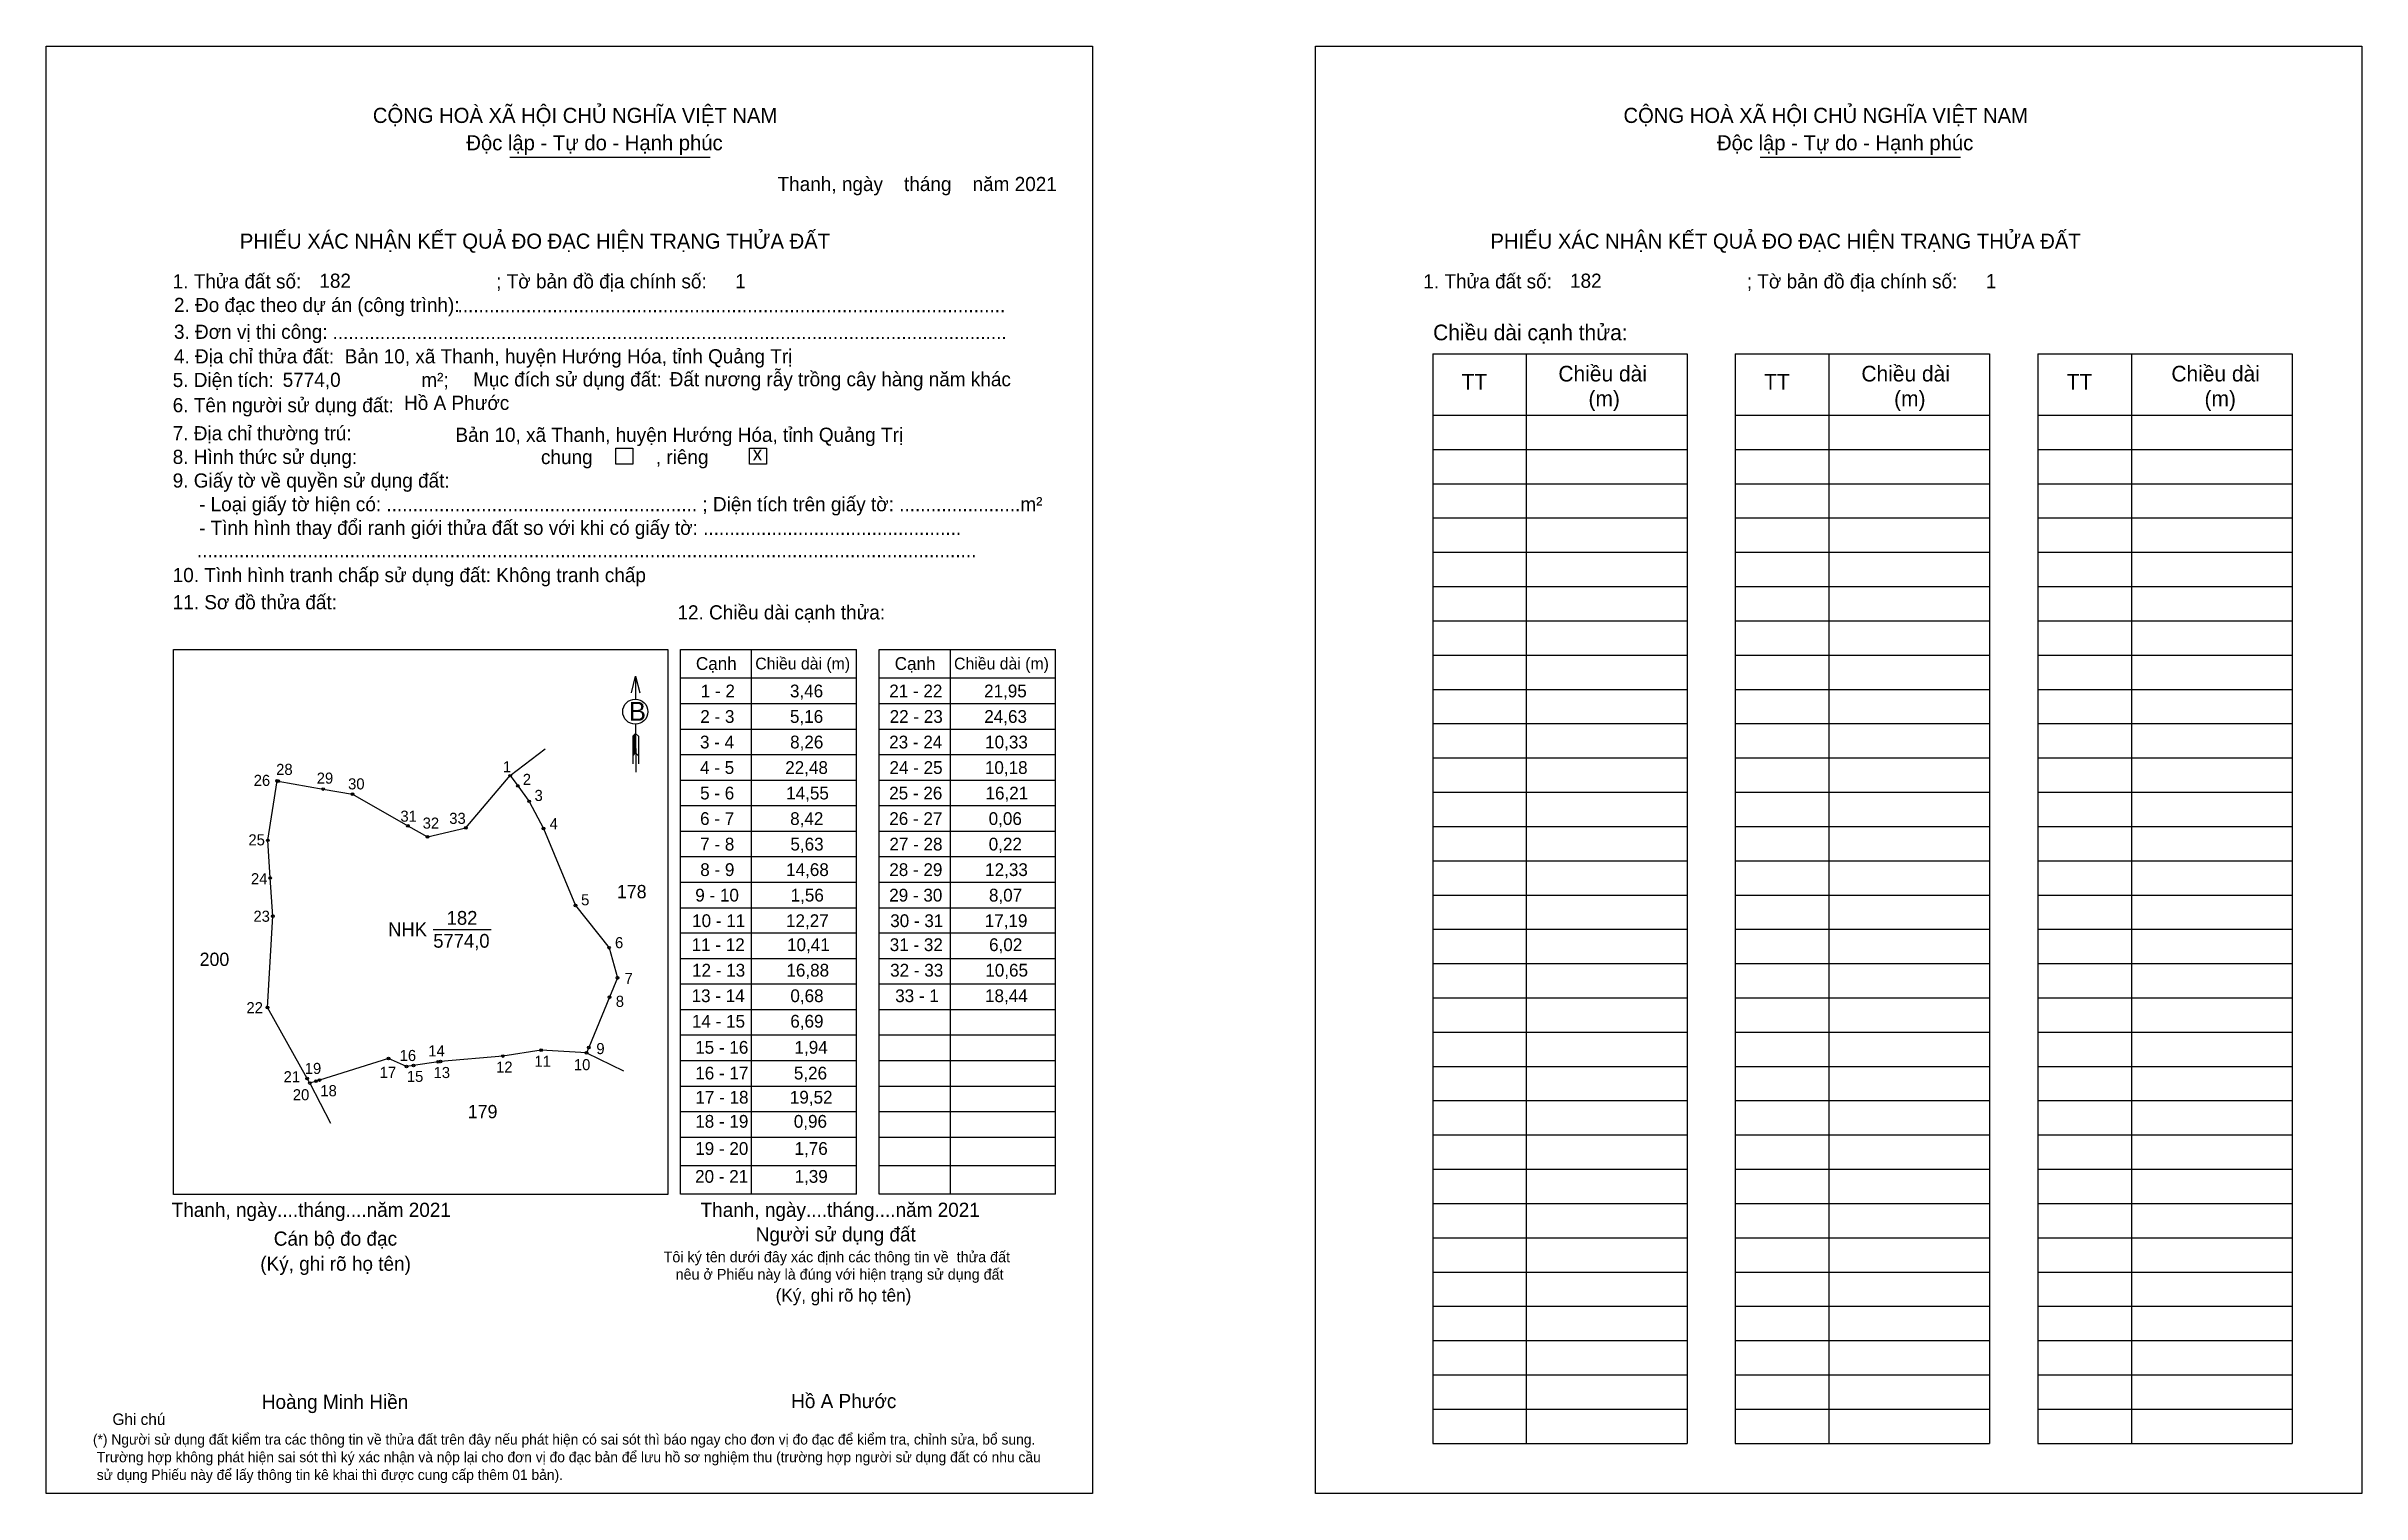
# Model space of a CAD drawing. Extents: x 545766 to 546390, y 1825322 to 1825712.
import ezdxf

# ---------------------------------------------------------------- set-up
doc = ezdxf.new("R2010")
doc.units = 0
for name, color, linetype in [('CanhThua', 7, 'Continuous'), ('kqddKhungInTrang1', 7, 'Continuous'), ('kqddKhungInTrang2', 7, 'Continuous'), ('kqddNoiDung', 7, 'Continuous'), ('kqddTemplate', 7, 'Continuous'), ('MocDinhThua', 7, 'Continuous'), ('NhanDiaChinhThua', 7, 'Continuous'), ('NhanTuCan', 7, 'Continuous'), ('RauThua', 7, 'Continuous'), ('SoHieuDinhThua', 7, 'Continuous')]:
    doc.layers.add(name, color=color, linetype=linetype)

msp = doc.modelspace()

# ---------------------------------------------------------------- linework, layer by layer
at = {"layer": 'CanhThua'}
for p, q in [((545825.48, 1825498.42), (545827.98, 1825514.43)), ((545827.98, 1825514.43), (545828.04, 1825514.42)), ((545828.04, 1825514.42), (545828.26, 1825514.38)), ((545828.26, 1825514.38), (545840.39, 1825512.23)), ((545878.89, 1825501.79), (545890.84, 1825515.84)), ((545890.84, 1825515.84), (545892.9, 1825513.06)), ((545892.9, 1825513.06), (545895.97, 1825508.92)), ((545840.39, 1825512.23), (545848.34, 1825510.83)), ((545848.34, 1825510.83), (545863.29, 1825502.33)), ((545895.97, 1825508.92), (545899.86, 1825501.62)), ((545863.29, 1825502.33), (545868.52, 1825499.35)), ((545868.52, 1825499.35), (545878.89, 1825501.79)), ((545899.86, 1825501.62), (545908.47, 1825480.87)), ((545826.15, 1825488.26), (545825.48, 1825498.42)), ((545826.83, 1825477.96), (545826.15, 1825488.26)), ((545825.43, 1825453.37), (545826.83, 1825477.96)), ((545908.47, 1825480.87), (545917.51, 1825469.47)), ((545917.51, 1825469.47), (545919.78, 1825461.35)), ((545919.78, 1825461.35), (545917.63, 1825456.15)), ((545836.13, 1825434.21), (545825.43, 1825453.37)), ((545917.63, 1825456.15), (545912.02, 1825442.58)), ((545858.06, 1825439.58), (545839.41, 1825433.8)), ((545862.87, 1825437.45), (545858.06, 1825439.58)), ((545864.79, 1825437.73), (545862.87, 1825437.45)), ((545871.42, 1825438.7), (545864.79, 1825437.73)), ((545872.08, 1825438.79), (545871.42, 1825438.7)), ((545888.9, 1825440.26), (545872.08, 1825438.79)), ((545899.19, 1825441.84), (545888.9, 1825440.26)), ((545911.43, 1825441.14), (545899.19, 1825441.84)), ((545912.02, 1825442.58), (545911.43, 1825441.14)), ((545836.81, 1825432.99), (545836.13, 1825434.21)), ((545838.49, 1825433.51), (545836.81, 1825432.99)), ((545839.41, 1825433.8), (545838.49, 1825433.51))]:
    msp.add_line(p, q, dxfattribs=at)
at = {"layer": 'kqddKhungInTrang1'}
msp.add_lwpolyline([(545765.77, 1825712.44), (546047.84, 1825712.44), (546047.84, 1825322.3), (545765.77, 1825322.3)], close=True, dxfattribs=at)
at = {"layer": 'kqddKhungInTrang2'}
msp.add_lwpolyline([(546108.01, 1825712.44), (546390.09, 1825712.44), (546390.09, 1825322.3), (546108.01, 1825322.3)], close=True, dxfattribs=at)
at = {"layer": 'kqddTemplate'}
for p, q in [((545890.71, 1825682.58), (545944.73, 1825682.58)), ((546227.92, 1825682.58), (546281.95, 1825682.58)), ((546139.59, 1825629.55), (546208.17, 1825629.55)), ((546139.59, 1825629.55), (546139.59, 1825335.84)), ((546164.83, 1825629.55), (546164.83, 1825335.84)), ((546208.17, 1825629.55), (546208.17, 1825335.84)), ((546221.17, 1825629.55), (546221.17, 1825335.84)), ((546221.17, 1825629.55), (546289.76, 1825629.55)), ((546246.41, 1825629.55), (546246.41, 1825335.84)), ((546289.76, 1825629.55), (546289.76, 1825335.84)), ((546302.75, 1825629.55), (546302.75, 1825335.84)), ((546302.75, 1825629.55), (546371.34, 1825629.55)), ((546327.99, 1825629.55), (546327.99, 1825335.84)), ((546371.34, 1825629.55), (546371.34, 1825335.84)), ((546139.59, 1825613.02), (546208.17, 1825613.02)), ((546221.17, 1825613.02), (546289.76, 1825613.02)), ((546302.75, 1825613.02), (546371.34, 1825613.02)), ((546139.59, 1825603.78), (546208.17, 1825603.78)), ((546221.17, 1825603.78), (546289.76, 1825603.78)), ((546302.75, 1825603.78), (546371.34, 1825603.78)), ((546139.59, 1825594.54), (546208.17, 1825594.54)), ((546221.17, 1825594.54), (546289.76, 1825594.54)), ((546302.75, 1825594.54), (546371.34, 1825594.54)), ((546139.59, 1825585.3), (546208.17, 1825585.3)), ((546221.17, 1825585.3), (546289.76, 1825585.3)), ((546302.75, 1825585.3), (546371.34, 1825585.3)), ((546139.59, 1825576.06), (546208.17, 1825576.06)), ((546221.17, 1825576.06), (546289.76, 1825576.06)), ((546302.75, 1825576.06), (546371.34, 1825576.06)), ((546139.59, 1825566.82), (546208.17, 1825566.82)), ((546221.17, 1825566.82), (546289.76, 1825566.82)), ((546302.75, 1825566.82), (546371.34, 1825566.82)), ((546139.59, 1825557.58), (546208.17, 1825557.58)), ((546221.17, 1825557.58), (546289.76, 1825557.58)), ((546302.75, 1825557.58), (546371.34, 1825557.58)), ((545936.75, 1825549.86), (545984.27, 1825549.86)), ((545936.75, 1825403.04), (545936.75, 1825549.86)), ((545955.86, 1825549.86), (545955.86, 1825403.04)), ((545984.27, 1825403.04), (545984.27, 1825549.86)), ((545990.36, 1825549.86), (546037.87, 1825549.86)), ((545990.36, 1825403.04), (545990.36, 1825549.86)), ((546009.47, 1825549.86), (546009.47, 1825403.04)), ((546037.87, 1825403.04), (546037.87, 1825549.86)), ((546139.59, 1825548.35), (546208.17, 1825548.35)), ((546221.17, 1825548.35), (546289.76, 1825548.35)), ((546302.75, 1825548.34), (546371.34, 1825548.34)), ((545924.65, 1825542.64), (545924.66, 1825536.48)), ((545936.75, 1825542.17), (545984.27, 1825542.17)), ((545990.36, 1825542.17), (546037.87, 1825542.17)), ((546139.59, 1825539.11), (546208.17, 1825539.11)), ((546221.17, 1825539.11), (546289.76, 1825539.11)), ((546302.75, 1825539.11), (546371.34, 1825539.11)), ((545936.75, 1825535.29), (545984.27, 1825535.29)), ((545990.36, 1825535.29), (546037.87, 1825535.29)), ((545924.67, 1825527.22), (545923.88, 1825526.47)), ((545924.67, 1825526.87), (545923.88, 1825526.11)), ((545924.67, 1825526.52), (545923.88, 1825525.76)), ((545923.88, 1825526.47), (545923.88, 1825519.03)), ((545924.67, 1825526.17), (545923.88, 1825525.41)), ((545924.67, 1825525.81), (545923.88, 1825525.06)), ((545924.68, 1825525.46), (545923.88, 1825524.71)), ((545924.67, 1825529.71), (545924.69, 1825516.74)), ((545924.67, 1825527.22), (545925.48, 1825526.47)), ((545925.48, 1825526.47), (545925.48, 1825519.03)), ((545936.75, 1825528.41), (545984.27, 1825528.41)), ((545990.36, 1825528.41), (546037.87, 1825528.41)), ((546139.59, 1825529.87), (546208.17, 1825529.87)), ((546221.17, 1825529.87), (546289.76, 1825529.87)), ((546302.75, 1825529.87), (546371.34, 1825529.87)), ((545924.68, 1825525.11), (545923.88, 1825524.35)), ((545924.68, 1825524.76), (545923.88, 1825524)), ((545924.68, 1825524.41), (545923.88, 1825523.65)), ((545924.68, 1825524.06), (545923.88, 1825523.3)), ((545924.68, 1825523.71), (545923.88, 1825522.95)), ((545924.68, 1825523.35), (545923.88, 1825522.59)), ((545924.68, 1825523), (545923.88, 1825522.24)), ((545924.68, 1825522.65), (545923.88, 1825521.89)), ((545924.68, 1825522.3), (545923.88, 1825521.54)), ((545924.68, 1825521.95), (545923.88, 1825521.18)), ((545924.68, 1825521.95), (545925.48, 1825521.18)), ((545936.75, 1825521.53), (545984.27, 1825521.53)), ((545990.36, 1825521.53), (546037.87, 1825521.53)), ((546139.59, 1825520.63), (546208.17, 1825520.63)), ((546221.17, 1825520.63), (546289.76, 1825520.63)), ((546302.75, 1825520.63), (546371.34, 1825520.63)), ((545936.75, 1825514.65), (545984.27, 1825514.65)), ((545990.36, 1825514.65), (546037.87, 1825514.65)), ((545936.75, 1825507.77), (545984.27, 1825507.77)), ((545990.36, 1825507.77), (546037.87, 1825507.77)), ((546139.59, 1825511.39), (546208.17, 1825511.39)), ((546221.17, 1825511.39), (546289.76, 1825511.39)), ((546302.75, 1825511.39), (546371.34, 1825511.39)), ((545936.75, 1825500.89), (545984.27, 1825500.89)), ((545990.36, 1825500.89), (546037.87, 1825500.89)), ((546139.59, 1825502.15), (546208.17, 1825502.15)), ((546221.17, 1825502.15), (546289.76, 1825502.15)), ((546302.75, 1825502.15), (546371.34, 1825502.15)), ((545936.75, 1825494.01), (545984.27, 1825494.01)), ((545990.36, 1825494.01), (546037.87, 1825494.01)), ((546139.59, 1825492.91), (546208.17, 1825492.91)), ((546221.17, 1825492.91), (546289.76, 1825492.91)), ((546302.75, 1825492.91), (546371.34, 1825492.91)), ((545936.75, 1825487.13), (545984.27, 1825487.13)), ((545990.36, 1825487.13), (546037.87, 1825487.13)), ((546139.59, 1825483.67), (546208.17, 1825483.67)), ((546221.17, 1825483.67), (546289.76, 1825483.67)), ((546302.75, 1825483.67), (546371.34, 1825483.67)), ((545936.75, 1825480.25), (545984.27, 1825480.25)), ((545990.36, 1825480.25), (546037.87, 1825480.25)), ((545984.27, 1825473.37), (545936.75, 1825473.37)), ((546037.87, 1825473.37), (545990.36, 1825473.37)), ((546139.59, 1825474.43), (546208.17, 1825474.43)), ((546221.17, 1825474.43), (546289.76, 1825474.43)), ((546302.75, 1825474.43), (546371.34, 1825474.43)), ((545984.27, 1825466.49), (545936.75, 1825466.49)), ((546037.87, 1825466.49), (545990.36, 1825466.49)), ((546139.59, 1825465.19), (546208.17, 1825465.19)), ((546221.17, 1825465.19), (546289.76, 1825465.19)), ((546302.75, 1825465.19), (546371.34, 1825465.19)), ((545984.27, 1825459.61), (545936.75, 1825459.61)), ((546037.87, 1825459.61), (545990.36, 1825459.61)), ((545984.27, 1825452.73), (545936.75, 1825452.73)), ((546037.87, 1825452.73), (545990.36, 1825452.73)), ((546139.59, 1825455.95), (546208.17, 1825455.95)), ((546221.17, 1825455.95), (546289.76, 1825455.95)), ((546302.75, 1825455.95), (546371.34, 1825455.95)), ((545984.27, 1825445.85), (545936.75, 1825445.85)), ((546037.87, 1825445.85), (545990.36, 1825445.85)), ((546139.59, 1825446.71), (546208.17, 1825446.71)), ((546221.17, 1825446.71), (546289.76, 1825446.71)), ((546302.75, 1825446.71), (546371.34, 1825446.71)), ((545984.27, 1825438.97), (545936.75, 1825438.97)), ((546037.87, 1825438.97), (545990.36, 1825438.97)), ((545984.27, 1825432.09), (545936.75, 1825432.09)), ((546037.87, 1825432.09), (545990.36, 1825432.09)), ((546139.59, 1825437.48), (546208.17, 1825437.48)), ((546221.17, 1825437.48), (546289.76, 1825437.48)), ((546302.75, 1825437.47), (546371.34, 1825437.47)), ((546139.59, 1825428.24), (546208.17, 1825428.24)), ((546221.17, 1825428.24), (546289.76, 1825428.24)), ((546302.75, 1825428.24), (546371.34, 1825428.24)), ((545984.27, 1825425.21), (545936.75, 1825425.21)), ((546037.87, 1825425.21), (545990.36, 1825425.21)), ((546139.59, 1825419), (546208.17, 1825419)), ((546221.17, 1825419), (546289.76, 1825419)), ((546302.75, 1825419), (546371.34, 1825419)), ((545984.27, 1825418.33), (545936.75, 1825418.33)), ((546037.87, 1825418.33), (545990.36, 1825418.33)), ((545984.27, 1825410.68), (545936.75, 1825410.68)), ((546037.87, 1825410.68), (545990.36, 1825410.68)), ((546139.59, 1825409.76), (546208.17, 1825409.76)), ((546221.17, 1825409.76), (546289.76, 1825409.76)), ((546302.75, 1825409.76), (546371.34, 1825409.76)), ((545984.27, 1825403.04), (545936.75, 1825403.04)), ((546037.87, 1825403.04), (545990.36, 1825403.04)), ((546139.59, 1825400.52), (546208.17, 1825400.52)), ((546221.17, 1825400.52), (546289.76, 1825400.52)), ((546302.75, 1825400.52), (546371.34, 1825400.52)), ((546139.59, 1825391.28), (546208.17, 1825391.28)), ((546221.17, 1825391.28), (546289.76, 1825391.28)), ((546302.75, 1825391.28), (546371.34, 1825391.28)), ((546139.59, 1825382.04), (546208.17, 1825382.04)), ((546221.17, 1825382.04), (546289.76, 1825382.04)), ((546302.75, 1825382.04), (546371.34, 1825382.04)), ((546139.59, 1825372.8), (546208.17, 1825372.8)), ((546221.17, 1825372.8), (546289.76, 1825372.8)), ((546302.75, 1825372.8), (546371.34, 1825372.8)), ((546139.59, 1825363.56), (546208.17, 1825363.56)), ((546221.17, 1825363.56), (546289.76, 1825363.56)), ((546302.75, 1825363.56), (546371.34, 1825363.56)), ((546139.59, 1825354.32), (546208.17, 1825354.32)), ((546221.17, 1825354.32), (546289.76, 1825354.32)), ((546302.75, 1825354.32), (546371.34, 1825354.32)), ((546139.59, 1825345.08), (546208.17, 1825345.08)), ((546221.17, 1825345.08), (546289.76, 1825345.08)), ((546302.75, 1825345.08), (546371.34, 1825345.08)), ((546139.59, 1825335.84), (546208.17, 1825335.84)), ((546221.17, 1825335.84), (546289.76, 1825335.84)), ((546302.75, 1825335.84), (546371.34, 1825335.84))]:
    msp.add_line(p, q, dxfattribs=at)
for points in [[(545919.3, 1825604.08), (545923.89, 1825604.08), (545923.89, 1825599.81), (545919.3, 1825599.81)], [(545955.4, 1825604.08), (545959.98, 1825604.08), (545959.98, 1825599.81), (545955.4, 1825599.81)], [(545800.09, 1825549.86), (545933.37, 1825549.86), (545933.37, 1825402.91), (545800.09, 1825402.91)]]:
    msp.add_lwpolyline(points, close=True, dxfattribs=at)
msp.add_lwpolyline([(545923.54, 1825538.18), (545924.65, 1825542.64), (545925.77, 1825538.18)], dxfattribs=at)
msp.add_circle((545924.58, 1825533.09), 3.39, dxfattribs=at)
at = {"layer": 'MocDinhThua'}
for centre in [(545827.98, 1825514.43), (545828.04, 1825514.42), (545828.26, 1825514.38), (545890.84, 1825515.84), (545892.9, 1825513.06), (545840.39, 1825512.23), (545848.34, 1825510.83), (545895.97, 1825508.92), (545863.29, 1825502.33), (545878.89, 1825501.79), (545899.86, 1825501.62), (545825.48, 1825498.42), (545868.52, 1825499.35), (545826.15, 1825488.26), (545826.83, 1825477.96), (545908.47, 1825480.87), (545917.51, 1825469.47), (545917.63, 1825456.15), (545919.78, 1825461.35), (545825.43, 1825453.37), (545858.06, 1825439.58), (545862.87, 1825437.45), (545864.79, 1825437.73), (545871.42, 1825438.7), (545872.08, 1825438.79), (545888.9, 1825440.26), (545899.19, 1825441.84), (545911.43, 1825441.14), (545912.02, 1825442.58), (545836.13, 1825434.21), (545836.81, 1825432.99), (545838.49, 1825433.51), (545839.41, 1825433.8)]:
    msp.add_circle(centre, 0.358, dxfattribs=at)
at = {"layer": 'NhanDiaChinhThua'}
msp.add_line((545870.11, 1825474.41), (545885.71, 1825474.41), dxfattribs=at)
at = {"layer": 'RauThua'}
for p, q in [((545890.84, 1825515.84), (545900.29, 1825523.11)), ((545911.43, 1825441.14), (545921.44, 1825436.32)), ((545836.81, 1825432.99), (545842.36, 1825422.21)), ((545836.81, 1825432.99), (545842.36, 1825422.21))]:
    msp.add_line(p, q, dxfattribs=at)

# ---------------------------------------------------------------- texts
at = {"layer": 'kqddNoiDung'}
for s, height, p in [('Thanh, ngày    tháng    năm 2021  ', 3.8223, (545962.95, 1825673.42)), ('182', 3.822, (545839.4, 1825647.34)), ('1', 3.82, (545951.5, 1825647.22)), ('182', 3.822, (546176.62, 1825647.34)), ('1', 3.82, (546288.72, 1825647.22)), ('........................................................................................................', 3.82233, (545876.65, 1825640.75)), ('................................................................................................................................', 3.82233, (545842.94, 1825633.51)), ('Đất nương rẫy trồng cây hàng năm khác', 3.8223, (545933.85, 1825620.8)), ('5774,0', 3.822, (545829.5, 1825620.65)), ('Hồ A Phước', 3.822, (545862.24, 1825614.43)), ('Bản 10, xã Thanh, huyện Hướng Hóa, tỉnh Quảng Trị', 3.8223, (545876.09, 1825605.82)), ('x', 3.82, (545956.24, 1825600.8)), ('1 - 2', 3.44, (545942.24, 1825536.95)), ('3,46', 3.44, (545966.28, 1825536.95)), ('21 - 22', 3.44, (545993.06, 1825536.95)), ('21,95', 3.44, (546018.63, 1825536.95)), ('2 - 3', 3.44, (545942.11, 1825530.07)), ('5,16', 3.44, (545966.29, 1825530.07)), ('22 - 23', 3.44, (545993.17, 1825530.07)), ('24,63', 3.44, (546018.68, 1825530.07)), ('3 - 4', 3.44, (545942.03, 1825523.19)), ('8,26', 3.44, (545966.33, 1825523.19)), ('23 - 24', 3.44, (545993.04, 1825523.19)), ('10,33', 3.44, (546018.92, 1825523.19)), ('4 - 5', 3.44, (545942.05, 1825516.31)), ('22,48', 3.44, (545965.01, 1825516.31)), ('24 - 25', 3.44, (545993.12, 1825516.31)), ('10,18', 3.44, (546018.85, 1825516.31)), ('5 - 6', 3.44, (545942.06, 1825509.43)), ('14,55', 3.44, (545965.27, 1825509.43)), ('25 - 26', 3.44, (545993.05, 1825509.43)), ('16,21', 3.44, (546019.02, 1825509.43)), ('6 - 7', 3.44, (545942.06, 1825502.55)), ('8,42', 3.44, (545966.34, 1825502.55)), ('26 - 27', 3.44, (545993.07, 1825502.55)), ('0,06', 3.44, (546019.87, 1825502.55)), ('7 - 8', 3.44, (545942.08, 1825495.67)), ('5,63', 3.44, (545966.41, 1825495.67)), ('27 - 28', 3.44, (545993.1, 1825495.67)), ('0,22', 3.44, (546019.88, 1825495.67)), ('8 - 9', 3.44, (545942.1, 1825488.79)), ('14,68', 3.44, (545965.25, 1825488.79)), ('28 - 29', 3.44, (545993.07, 1825488.79)), ('12,33', 3.44, (546018.92, 1825488.79)), ('9 - 10', 3.44, (545940.76, 1825481.91)), ('1,56', 3.44, (545966.47, 1825481.91)), ('29 - 30', 3.44, (545993.05, 1825481.91)), ('8,07', 3.44, (546019.95, 1825481.91)), ('10 - 11', 3.44, (545939.91, 1825475.03)), ('12,27', 3.44, (545965.22, 1825475.03)), ('30 - 31', 3.44, (545993.32, 1825475.03)), ('17,19', 3.44, (546018.81, 1825475.03)), ('11 - 12', 3.44, (545939.78, 1825468.56)), ('10,41', 3.44, (545965.5, 1825468.56)), ('31 - 32', 3.44, (545993.19, 1825468.56)), ('6,02', 3.44, (546019.98, 1825468.56)), ('12 - 13', 3.44, (545939.89, 1825461.68)), ('16,88', 3.44, (545965.33, 1825461.68)), ('32 - 33', 3.44, (545993.3, 1825461.68)), ('10,65', 3.44, (546018.96, 1825461.68)), ('13 - 14', 3.44, (545939.77, 1825454.8)), ('0,68', 3.44, (545966.4, 1825454.8)), ('33 - 1', 3.44, (545994.67, 1825454.8)), ('18,44', 3.44, (546018.88, 1825454.8)), ('14 - 15', 3.44, (545939.85, 1825447.92)), ('6,69', 3.44, (545966.38, 1825447.92)), ('15 - 16', 3.44, (545940.74, 1825440.89)), ('1,94', 3.44, (545967.51, 1825440.89)), ('16 - 17', 3.44, (545940.76, 1825433.95)), ('5,26', 3.44, (545967.34, 1825433.95)), ('17 - 18', 3.44, (545940.79, 1825427.44)), ('19,52', 3.44, (545966.26, 1825427.44)), ('18 - 19', 3.44, (545940.75, 1825420.94)), ('0,96', 3.44, (545967.32, 1825420.94)), ('19 - 20', 3.44, (545940.74, 1825413.62)), ('1,76', 3.44, (545967.52, 1825413.62)), ('20 - 21', 3.44, (545940.71, 1825406.1)), ('1,39', 3.44, (545967.53, 1825406.1)), ('Thanh, ngày....tháng....năm 2021', 3.8223, (545799.57, 1825396.91)), ('Thanh, ngày....tháng....năm 2021', 3.8223, (545942.19, 1825396.91)), ('Hồ A Phước', 3.822, (545966.61, 1825345.36))]:
    msp.add_text(s, height=height, dxfattribs=at).set_placement(p)
at = {"layer": 'kqddTemplate'}
for s, height, p in [('CỘNG HOÀ XÃ HỘI CHỦ NGHĨA VIỆT NAM', 4.0771, (545853.82, 1825691.78)), ('CỘNG HOÀ XÃ HỘI CHỦ NGHĨA VIỆT NAM', 4.0771, (546191.04, 1825691.78)), ('Độc lập - Tự do - Hạnh phúc', 4.0771, (545879.03, 1825684.41)), ('Độc lập - Tự do - Hạnh phúc', 4.0771, (546216.25, 1825684.41)), ('PHIẾU XÁC NHẬN KẾT QUẢ ĐO ĐẠC HIỆN TRẠNG THỬA ĐẤT', 4.0771, (545817.95, 1825657.89)), ('PHIẾU XÁC NHẬN KẾT QUẢ ĐO ĐẠC HIỆN TRẠNG THỬA ĐẤT', 4.0771, (546155.17, 1825657.89)), ('1. Thửa đất số:                                     ; Tờ bản đồ địa chính số:', 3.8223, (545799.85, 1825647.19)), ('1. Thửa đất số:                                     ; Tờ bản đồ địa chính số:', 3.8223, (546137.07, 1825647.19)), ('2. Đo đạc theo dự án (công trình): ', 3.8223, (545800.19, 1825640.82)), ('3. Đơn vị thi công: ', 3.8223, (545800.19, 1825633.59)), ('Chiều dài cạnh thửa:', 4.2236, (546139.71, 1825633.2)), ('4. Địa chỉ thửa đất:  Bản 10, xã Thanh, huyện Hướng Hóa, tỉnh Quảng Trị', 3.8223, (545800.19, 1825626.97)), ('Mục đích sử dụng đất:', 3.8223, (545880.86, 1825620.76)), ('Chiều dài', 4.224, (546173.49, 1825622.09)), ('Chiều dài', 4.224, (546255.19, 1825622.09)), ('Chiều dài', 4.224, (546338.77, 1825622.09)), ('5. Diện tích:                            m²; ', 3.8223, (545799.85, 1825620.6)), ('TT', 4.224, (546147.38, 1825619.91)), ('(m)', 4.224, (546181.6, 1825615.38)), ('TT', 4.224, (546228.96, 1825619.91)), ('(m)', 4.224, (546264.01, 1825615.37)), ('TT', 4.224, (546310.55, 1825619.91)), ('(m)', 4.224, (546347.71, 1825615.37)), ('6. Tên người sử dụng đất:', 3.8223, (545799.85, 1825613.81)), ('7. Địa chỉ thường trú:', 3.8223, (545799.85, 1825606.23)), ('8. Hình thức sử dụng:', 3.8223, (545799.85, 1825599.86)), ('chung            , riêng', 3.8223, (545899.15, 1825599.82)), ('9. Giấy tờ về quyền sử dụng đất:', 3.8223, (545799.85, 1825593.49)), ('     - Loại giấy tờ hiện có: ........................................................... ; Diện tích trên giấy tờ: .......................m²', 3.82233, (545799.85, 1825587.12)), ('     - Tình hình thay đổi ranh giới thửa đất so với khi có giấy tờ: .................................................', 3.82233, (545799.85, 1825580.75)), ('....................................................................................................................................................', 3.82233, (545806.39, 1825574.7)), ('10. Tình hình tranh chấp sử dụng đất: Không tranh chấp', 3.8223, (545799.85, 1825568.01)), ('11. Sơ đồ thửa đất:', 3.8223, (545799.85, 1825560.69)), ('12. Chiều dài cạnh thửa:', 3.8223, (545935.95, 1825557.95)), ('Cạnh', 3.44, (545940.93, 1825544.35)), ('Chiều dài (m)', 3.1853, (545956.94, 1825544.47)), ('Cạnh', 3.44, (545994.53, 1825544.35)), ('Chiều dài (m)', 3.1853, (546010.54, 1825544.47)), ('B', 5.1, (545922.9, 1825530.63)), ('Người sử dụng đất', 3.8223, (545957.05, 1825390.29)), ('Cán bộ đo đạc', 3.8223, (545827.1, 1825389.14)), ('Tôi ký tên dưới đây xác định các thông tin về  thửa đất ', 2.8897, (545932.22, 1825384.68)), ('(Ký, ghi rõ họ tên)', 3.8223, (545823.46, 1825382.39)), ('nêu ở Phiếu này là đúng với hiện trạng sử dụng đất', 2.8897, (545935.45, 1825379.99)), ('(Ký, ghi rõ họ tên)', 3.4401, (545962.44, 1825374.08)), ('Ghi chú', 3.096, (545783.61, 1825340.82)), ('Hoàng Minh Hiền', 3.8223, (545823.88, 1825345.14)), ('(*) Người sử dụng đất kiểm tra các thông tin về thửa đất trên đây nếu phát hiện có sai sót thì báo ngay cho đơn vị đo đạc để kiểm tra, chỉnh sửa, bổ sung.', 2.78648, (545778.34, 1825335.54)), (' Trường hợp không phát hiện sai sót thì ký xác nhận và nộp lại cho đơn vị đo đạc bản để lưu hồ sơ nghiệm thu (trường hợp người sử dụng đất có nhu cầu', 2.78648, (545778.34, 1825330.77)), (' sử dụng Phiếu này để lấy thông tin kê khai thì được cung cấp thêm 01 bản).', 2.7865, (545778.34, 1825326))]:
    msp.add_text(s, height=height, dxfattribs=at).set_placement(p)
at = {"layer": 'NhanDiaChinhThua'}
for s, p in [('NHK', (545857.94, 1825472.55)), ('182', (545873.73, 1825475.65)), ('5774,0', (545870.11, 1825469.46))]:
    msp.add_text(s, height=3.711, dxfattribs=at).set_placement(p)
at = {"layer": 'NhanTuCan'}
for s, p in [('178', (545919.63, 1825482.79)), ('200', (545807.11, 1825464.55)), ('179', (545879.42, 1825423.49))]:
    msp.add_text(s, height=3.583, dxfattribs=at).set_placement(p)
at = {"layer": 'SoHieuDinhThua'}
for s, height, p in [('28', 2.986, (545827.75, 1825516.04)), ('1', 2.99, (545888.9, 1825516.75)), ('26', 2.986, (545821.7, 1825513.08)), ('29', 2.986, (545838.69, 1825513.68)), ('30', 2.986, (545847.14, 1825512.14)), ('2', 2.99, (545894.25, 1825513.34)), ('31', 2.986, (545861.25, 1825503.43)), ('3', 2.99, (545897.42, 1825509.02)), ('32', 2.986, (545867.25, 1825501.56)), ('33', 2.986, (545874.42, 1825502.84)), ('4', 2.99, (545901.5, 1825501.41)), ('25', 2.986, (545820.27, 1825497.05)), ('24', 2.986, (545820.95, 1825486.57)), ('5', 2.99, (545909.97, 1825480.89)), ('23', 2.986, (545821.62, 1825476.45)), ('6', 2.99, (545919.11, 1825469.33)), ('8', 2.99, (545919.32, 1825453.51)), ('7', 2.99, (545921.69, 1825459.68)), ('22', 2.986, (545819.74, 1825451.81)), ('19', 2.986, (545835.46, 1825435.43)), ('16', 2.986, (545861.05, 1825438.92)), ('14', 2.986, (545868.77, 1825440.16)), ('12', 2.986, (545887.05, 1825435.8)), ('11', 2.986, (545897.39, 1825437.36)), ('10', 2.986, (545908.03, 1825436.45)), ('9', 2.99, (545914.08, 1825440.78)), ('21', 2.986, (545829.75, 1825433.2)), ('18', 2.986, (545839.66, 1825429.43)), ('17', 2.986, (545855.66, 1825434.37)), ('15', 2.986, (545862.98, 1825433.29)), ('13', 2.986, (545870.2, 1825434.33)), ('20', 2.986, (545832.24, 1825428.34))]:
    msp.add_text(s, height=height, dxfattribs=at).set_placement(p)

doc.saveas('drawing.dxf')
